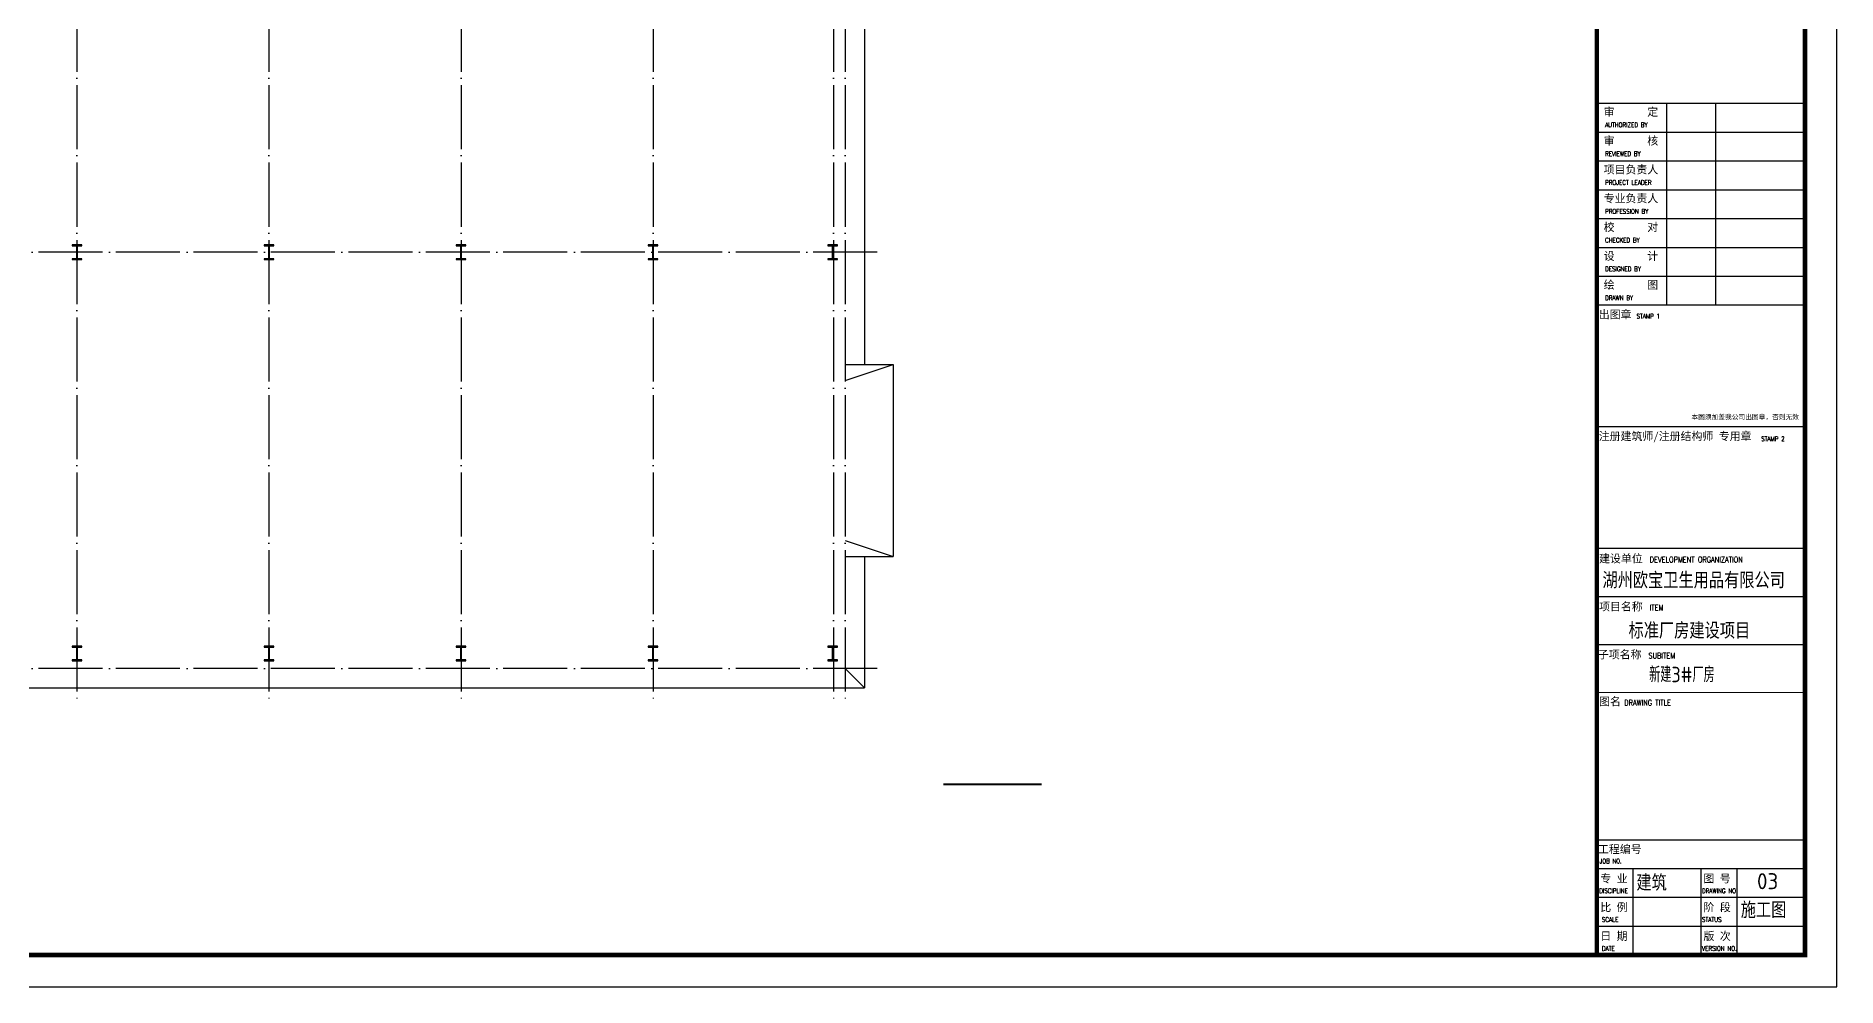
# Model space of a CAD drawing. Extents: x -248860 to 1018944, y -1060852 to 188626.
# Drawn here: x 1778 to 58041, y 19053 to 48753 of the extents above; entities that cross this region are included whole.
import ezdxf
from ezdxf.enums import TextEntityAlignment as Align

# ---------------------------------------------------------------- set-up
doc = ezdxf.new("R2010")
doc.units = 0
doc.header["$LTSCALE"] = 1000
doc.header["$MEASUREMENT"] = 0
doc.linetypes.add('DOTE', pattern=[2.42, 2, -0.2, 0.02, -0.2])
doc.layers.get('0').update_dxf_attribs({"linetype": 'CONTINUOUS'})
for name, color, linetype in [('AXIS', 3, 'CONTINUOUS'), ('DOTE', 253, 'DOTE'), ('PUB_TEXT', 7, 'CONTINUOUS'), ('WALL', 6, 'CONTINUOUS'), ('勒脚', 50, 'CONTINUOUS'), ('图层1', 53, 'CONTINUOUS'), ('图框', 4, 'CONTINUOUS')]:
    doc.layers.add(name, color=color, linetype=linetype)
doc.styles.add('iIcon2', font='')
doc.styles.add('MIMI-TKWZ', font='romanc.shx', dxfattribs={"width": 0.75, "oblique": 15, "bigfont": 'bigfont.shx'})
doc.styles.get("Standard").update_dxf_attribs({"font": 'GBENOR', "bigfont": 'GBCBIG'})
doc.styles.add('STYLE1', font='tssdeng.shx', dxfattribs={"height": 8, "bigfont": 'tssdchn.shx'})
doc.styles.get('iIcon2').set_extended_font_data('SimSun')

# ---------------------------------------------------------------- blocks, each defined once
blk = doc.blocks.new('jhyfty')
at = {"layer": '图框'}
for p, q in [((769351, 133310), (775851, 133310)), ((769351, 133310), (775851, 133310)), ((771523, 133310), (771523, 127010)), ((773051, 133310), (773051, 127010)), ((769351, 132410), (775851, 132410)), ((769351, 131510), (775851, 131510)), ((769351, 130610), (775851, 130610)), ((769351, 129710), (775851, 129710)), ((769351, 128810), (775851, 128810)), ((769351, 127910), (775851, 127910)), ((769351, 123210), (775851, 123210)), ((769351, 119410), (775851, 119410)), ((769351, 117910), (775851, 117910)), ((769351, 116410), (775851, 116410)), ((769351, 110310), (775851, 110310)), ((769351, 109410), (775851, 109410)), ((770476, 109410), (770476, 106710)), ((772601, 109410), (772601, 106710)), ((773726, 109410), (773726, 106710)), ((769351, 108510), (775851, 108510)), ((769351, 107610), (775851, 107610))]:
    blk.add_line(p, q, dxfattribs=at)
blk.add_lwpolyline([(650751, 105710), (776851, 105710), (776851, 165110), (650751, 165110)], close=True, dxfattribs=at)
at = {"layer": '图框', "const_width": 140}
for points in [[(653251, 164110), (775851, 164110), (775851, 106710), (653251, 106710)], [(775851, 164110), (769351, 164110), (769351, 106710), (775851, 106710)]]:
    blk.add_lwpolyline(points, close=True, dxfattribs=at)
at = {"layer": '图框', "const_width": 35}
for points in [[(769351, 133310), (775851, 133310)], [(769351, 127010), (775851, 127010)], [(769351, 119410), (775851, 119410)], [(769351, 114910), (775851, 114910)]]:
    blk.add_lwpolyline(points, dxfattribs=at)
at = {"layer": '图框', "style": 'iIcon2'}
for s, height, p in [('审      定', 250, (769563, 132914)), ('审      核', 250, (769563, 132014)), ('项目负责人', 250, (769563, 131114)), ('专业负责人', 250, (769563, 130214)), ('校      对', 250, (769563, 129314)), ('设      计', 250, (769563, 128414)), ('绘      图', 250, (769563, 127514)), ('出图章', 250, (769408, 126586)), ('本图须加盖我公司出图章，否则无效', 150, (772304, 123437)), ('注册建筑师/注册结构师 专用章', 250, (769408, 122786)), ('建设单位', 250, (769418, 118965)), ('项目名称', 250, (769418, 117465)), ('子项名称', 250, (769379, 115967)), ('图名', 250, (769418, 114500)), ('工程编号', 250, (769384, 109886)), ('专 业', 250, (769457, 108974)), ('图 号', 250, (772679, 108974)), ('比 例', 250, (769457, 108074)), ('阶 段', 250, (772679, 108074)), ('日 期', 250, (769457, 107174)), ('版 次', 250, (772679, 107174))]:
    blk.add_text(s, height=height, dxfattribs=at).set_placement(p)
at = {"layer": '图框', "style": 'MIMI-TKWZ', "width": 0.75}
for s, height, p in [('AUTHORIZED BY', 145, (769607, 132562)), ('REVIEWED BY', 145, (769607, 131662)), ('PROJECT LEADER', 145, (769607, 130762)), ('PROFESSION BY', 145, (769607, 129862)), ('CHECKED BY', 145, (769607, 128962)), ('DESIGNED BY', 145, (769607, 128062)), ('DRAWN BY', 145, (769607, 127162)), ('STAMP 1', 145, (770589, 126589)), ('STAMP 2', 145, (774482, 122756)), ('DEVELOPMENT ORGANIZATION', 180, (771000, 118968)), ('ITEM', 180, (771000, 117468)), ('SUBITEM', 180, (770961, 115969)), ('DRAWING TITLE', 180, (770206, 114496)), ('JOB N0.', 145, (769434, 109571)), ('DISCIPLINE', 145, (769424, 108641)), ('DRAWING NO.', 145, (772635, 108641)), ('SCALE', 145, (769507, 107741)), ('STATUS', 145, (772635, 107741)), ('DATE', 145, (769507, 106841)), ('VERSION NO.', 145, (772635, 106841))]:
    blk.add_text(s, height=height, dxfattribs=at).set_placement(p)
blk = doc.blocks.new('钢柱')
blk.add_hatch(color=256).paths.add_polyline_path([(4275, 9436), (4140, 9436), (4140, 9466), (4440, 9466), (4440, 9436), (4305, 9436), (4305, 9036), (4440, 9036), (4440, 9006), (4140, 9006), (4140, 9036), (4275, 9036)])
blk.add_lwpolyline([(4275, 9436), (4140, 9436), (4140, 9466), (4440, 9466), (4440, 9436), (4305, 9436), (4305, 9036), (4440, 9036), (4440, 9006), (4140, 9006), (4140, 9036), (4275, 9036), (4275, 9436), (4140, 9436)])

msp = doc.modelspace()

# ---------------------------------------------------------------- linework, layer by layer
at = {"layer": 'AXIS', "const_width": 70}
msp.add_lwpolyline([(30118.5, 25382.7), (33193.2, 25382.7)], dxfattribs=at)
at = {"layer": 'DOTE', "linetype": 'DOTE'}
for p, q in [((3056.1, 68998.5), (3056.1, 27998.5)), ((9056.1, 68998.5), (9056.1, 27998.5)), ((15056.1, 68998.5), (15056.1, 27998.5)), ((21056.1, 68998.5), (21056.1, 27998.5)), ((26696.1, 68998.5), (26696.1, 27998.5)), ((27056.1, 68998.5), (27056.1, 27998.5)), ((28056.1, 41998.5), (-51943.9, 41998.5)), ((28056.1, 28998.5), (-51943.9, 28998.5))]:
    msp.add_line(p, q, dxfattribs=at)
at = {"layer": '勒脚'}
for p, q in [((27656.1, 68598.5), (27656.1, 38498.5)), ((27056.1, 38498.5), (28556.1, 38498.5)), ((27056.1, 37998.5), (28556.1, 38498.5)), ((28556.1, 38498.5), (28556.1, 32498.5)), ((27056.1, 32998.5), (28556.1, 32498.5)), ((27056.1, 32498.5), (28556.1, 32498.5)), ((27656.1, 32498.5), (27656.1, 28398.5)), ((27056.1, 28998.5), (27656.1, 28398.5)), ((-51543.9, 28398.5), (27656.1, 28398.5))]:
    msp.add_line(p, q, dxfattribs=at)

# ---------------------------------------------------------------- block references
at = {"xscale": -1, "rotation": 180}
for p in [(-1233.6, 51234.8), (4766.4, 51234.8), (10766.4, 51234.8), (16766.4, 51234.8), (22376.4, 51234.8), (-1233.6, 38704.8), (4766.4, 38704.8), (10766.4, 38704.8), (16766.4, 38704.8), (22376.4, 38704.8)]:
    msp.add_blockref('钢柱', p, dxfattribs=at)
at = {"layer": 'WALL'}
msp.add_blockref('jhyfty', (-718809.5, -86656.8), dxfattribs=at)

# ---------------------------------------------------------------- texts
at = {"layer": 'PUB_TEXT', "style": 'STYLE1'}
for s, p in [('湖州欧宝卫生用品有限公司', (50714, 31750.9)), ('标准厂房建设项目', (51529.3, 30180)), ('建筑', (51774.4, 22305.8)), ('03', (55543.6, 22356)), ('施工图', (55034.5, 21452.8))]:
    msp.add_text(s, height=500, dxfattribs=at).set_placement(p, align=Align.MIDDLE_LEFT)
at = {"layer": '图层1'}
msp.add_text('新建3#厂房', height=482.27, dxfattribs=at).set_placement((52174.8, 28569.9))

doc.saveas('drawing.dxf')
